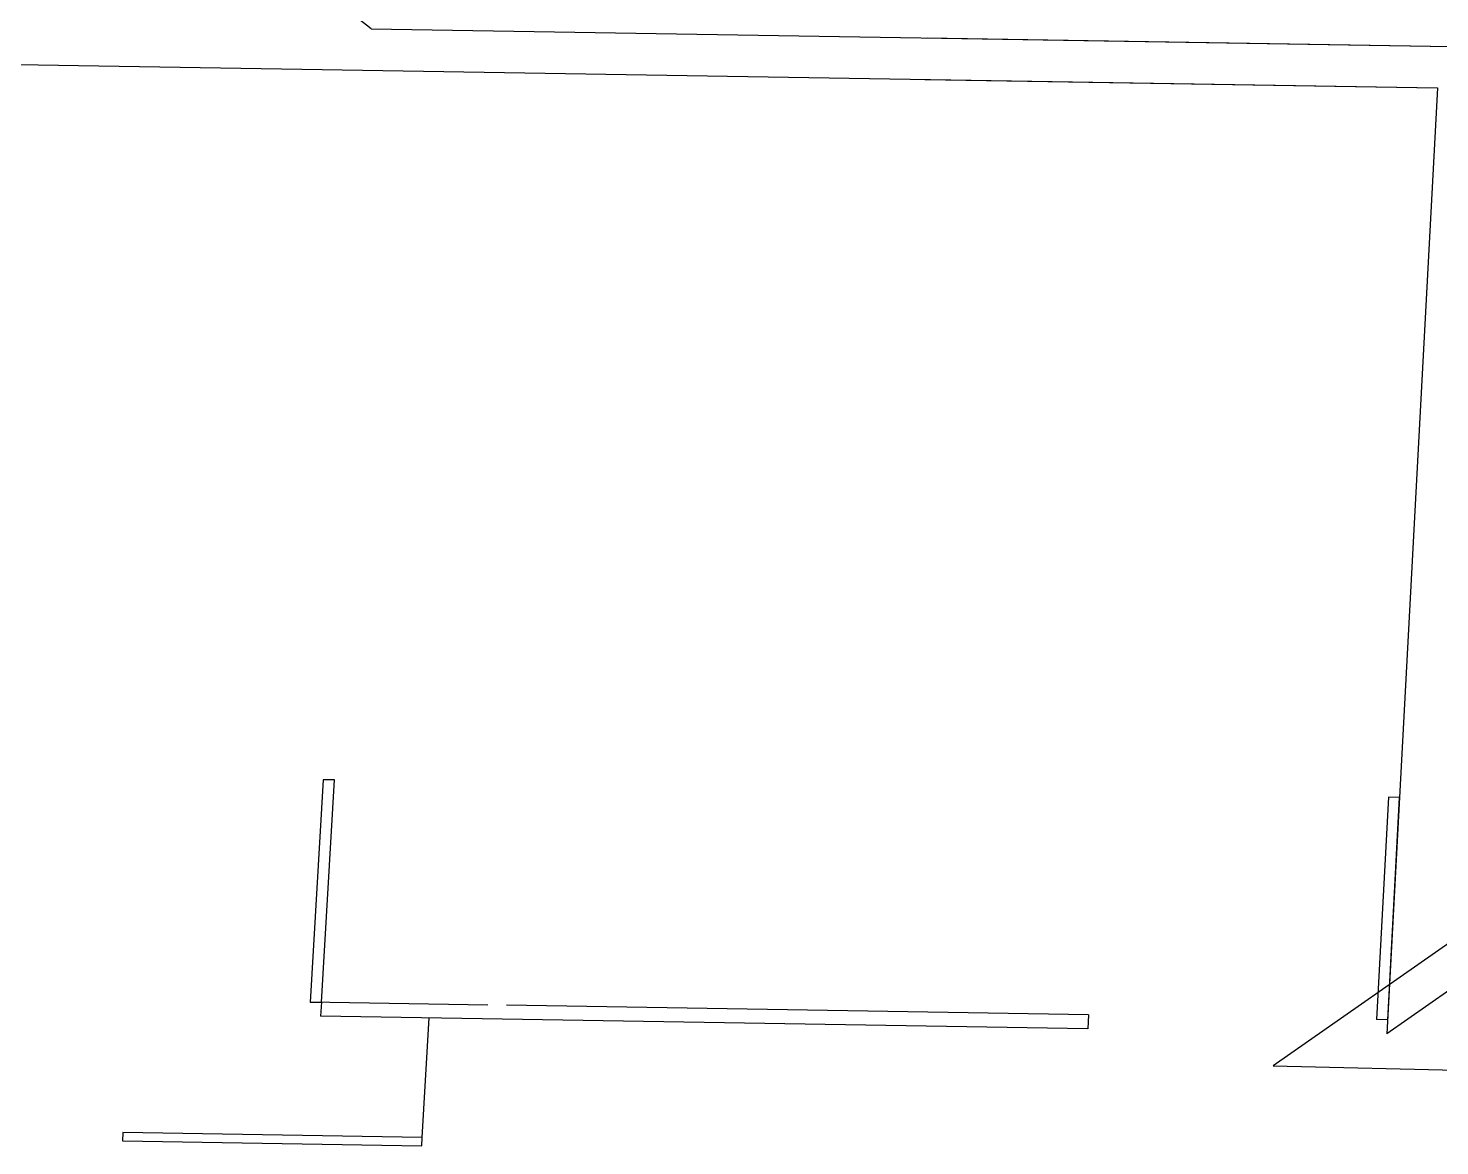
# Model space of a CAD drawing. Extents: x -68 to 264, y 51 to 115.
# Drawn here: x -21.396 to -17.039, y 68.166 to 71.616 of the extents above; entities that cross this region are included whole.
import ezdxf

# ---------------------------------------------------------------- set-up
doc = ezdxf.new("R2010")
doc.units = 0
doc.layers.get('0').update_dxf_attribs({"linetype": 'CONTINUOUS'})

msp = doc.modelspace()

# ---------------------------------------------------------------- linework, layer by layer
for p, q in [((5.6189, 84.6289), (-17.5528, 68.4123)), ((-20.338, 71.6142), (-24.0746, 74.5715)), ((-20.338, 71.6142), (-12.9429, 71.4929)), ((-25.3469, 71.5683), (-17.0461, 71.4322)), ((-18.6212, 71.586), (-13.1868, 71.4969)), ((-12.9429, 71.4929), (-17.2018, 68.5118)), ((-18.6283, 71.4582), (-17.0461, 71.4322)), ((-17.0461, 71.4322), (-17.2018, 68.5118)), ((-20.486, 69.2961), (-20.5258, 68.6095)), ((-20.4911, 68.6089), (-20.4514, 69.2956)), ((-20.4514, 69.2956), (-20.486, 69.2961)), ((-17.1975, 69.2421), (-17.2341, 68.5553)), ((-17.1995, 68.5547), (-17.1629, 69.2415)), ((-17.1629, 69.2415), (-17.1975, 69.2421)), ((-19.9777, 68.6005), (-20.5258, 68.6095)), ((-20.5258, 68.6095), (-20.4911, 68.6089)), ((-20.4911, 68.6089), (-20.4936, 68.566)), ((-18.1232, 68.5699), (-19.92, 68.5995)), ((-18.1255, 68.527), (-20.4936, 68.566)), ((-20.1799, 68.1917), (-20.1587, 68.5604)), ((-18.1232, 68.5699), (-18.1255, 68.527)), ((-17.1995, 68.5547), (-17.2341, 68.5553)), ((-17.5528, 68.4123), (-9.1323, 68.2172)), ((-21.104, 68.2069), (-21.1055, 68.1811)), ((-20.1799, 68.1917), (-21.104, 68.2069)), ((-21.1055, 68.1811), (-20.1814, 68.1659)), ((-20.1814, 68.1659), (-20.1799, 68.1917))]:
    msp.add_line(p, q)

doc.saveas('drawing.dxf')
